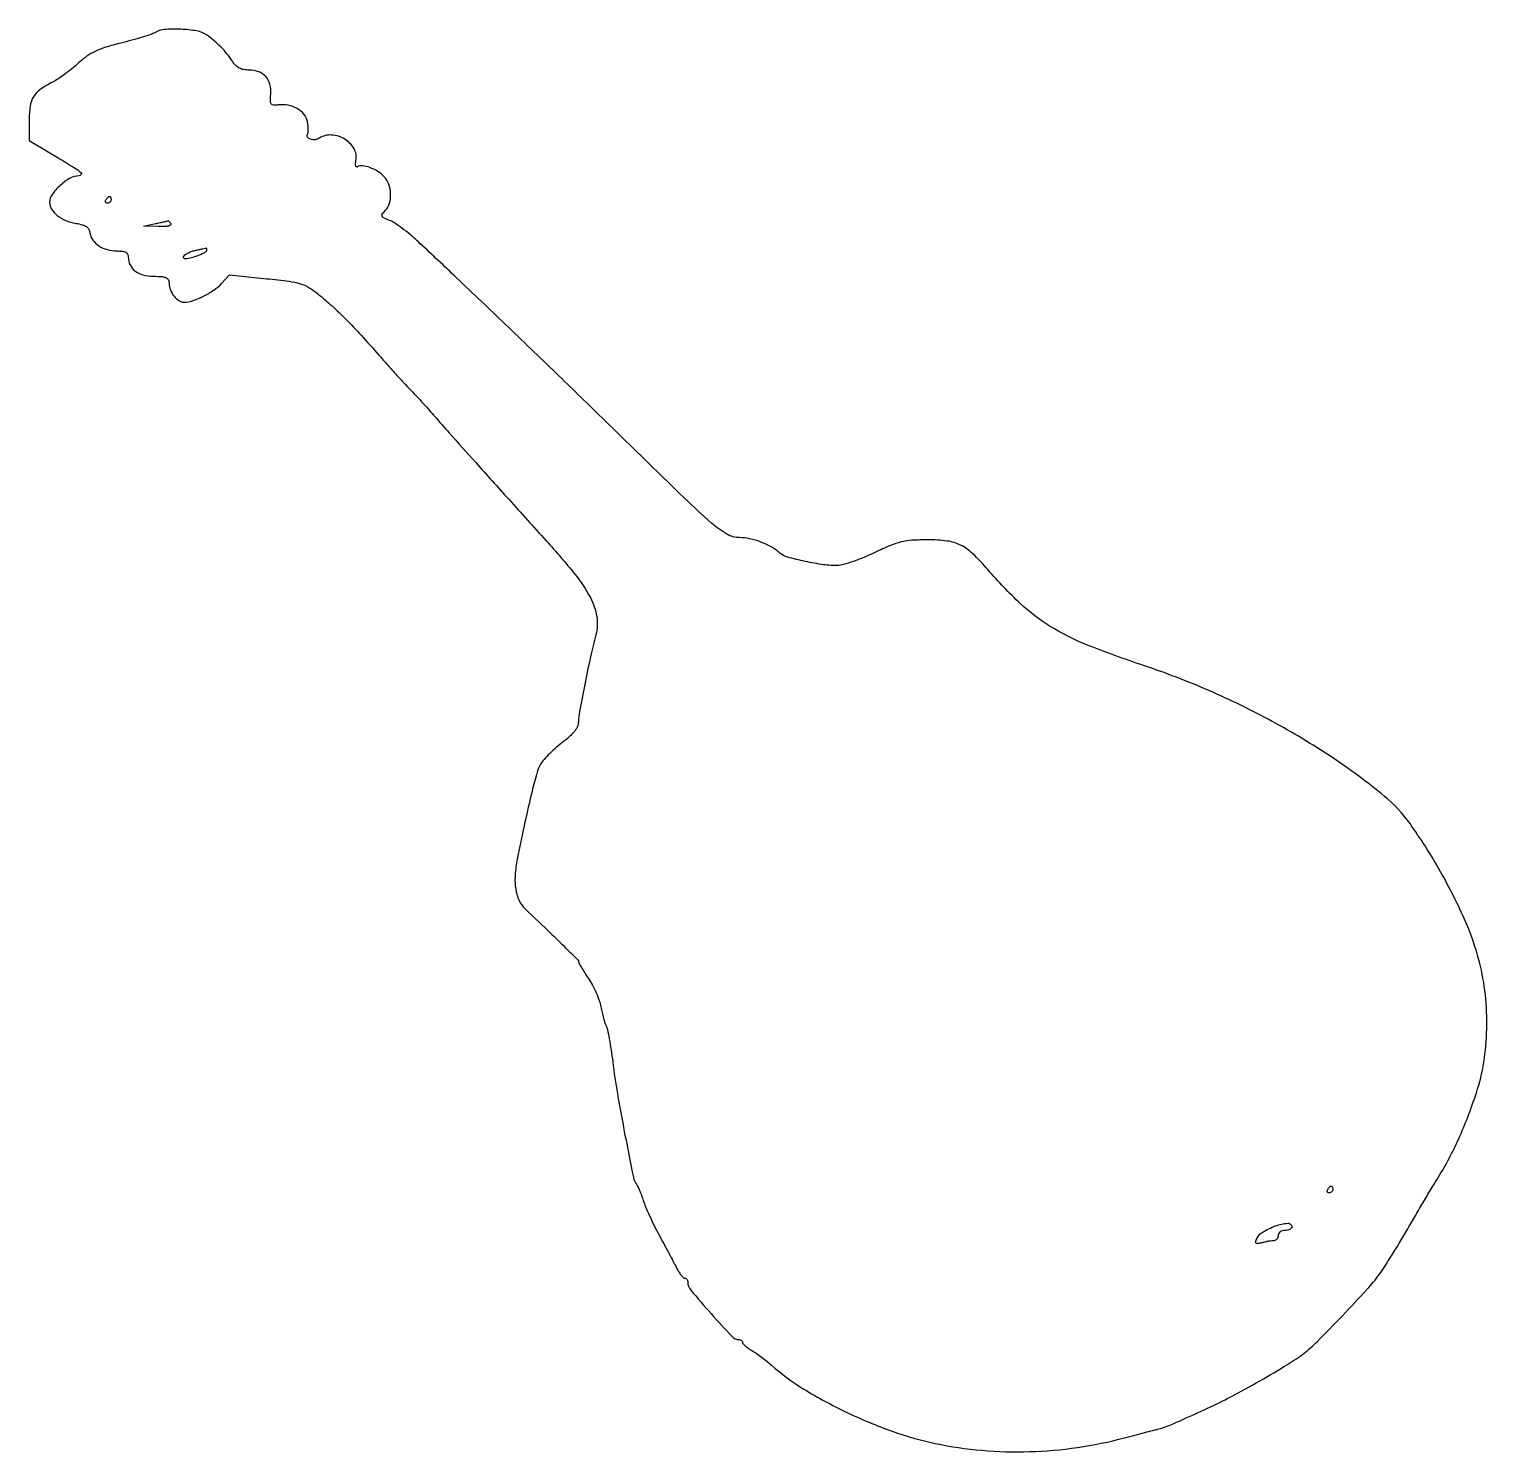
# Model space of a CAD drawing. Extents: x 0 to 427, y 0 to 417.
import ezdxf

# ---------------------------------------------------------------- set-up
doc = ezdxf.new("R2010")
doc.units = 0

msp = doc.modelspace()

# ---------------------------------------------------------------- linework, layer by layer
for points in [[(36.799874, 415.947812, -0.051667), (35.705442, 415.452926, -0.006155), (33.167875, 414.642544, -0.007292), (30.116725, 413.757826, -0.005927), (26.823031, 412.896484, 0.013596), (22.410287, 411.669901, 0.036079), (19.360999, 410.485661, 0.04423), (16.887567, 409.033224, 0.031346), (14.387516, 407.003081, -0.015356), (12.548928, 405.409922, -0.012024), (10.462085, 403.792835, -0.012201), (8.445775, 402.381209, -0.028933), (6.864359, 401.457721, 0.035576), (3.260342, 399.288465, 0.102759), (1.27756, 397.173114, 0.102329), (0.296645, 394.437696, 0.035106), (0, 390.217881), (0, 384.352135), (8.682772, 379.176068, -0.004318), (13.287135, 376.377084, -0.040861), (15.142806, 375.005469, -0.358536), (15.24796, 374.370366, -0.267725), (14.605848, 374, 0.129402), (12.020964, 373.319629, 0.054938), (9.092249, 371.208774, 0.055145), (6.741717, 368.562806, 0.15527), (6, 366.231911, 0.142166), (6.577611, 364.241503, 0.083963), (8.24478, 362.387591, 0.07088), (10.747472, 360.923476, 0.056956), (13.753274, 360.078586, -0.027104), (15.618767, 359.672342, -0.085224), (16.774893, 359.129964, -0.120175), (17.459983, 358.353416, -0.085644), (17.818398, 357.245332, 0.122234), (18.6445, 355.208, 0.089342), (20.414306, 353.512013, 0.079149), (22.884266, 352.385441, 0.067591), (25.722506, 352, -0.027222), (27.307794, 351.913627, -0.094674), (28.284257, 351.614088, -0.152671), (28.823927, 351.070043, -0.115557), (29.031803, 350.25, 0.104568), (29.572017, 347.906407, 0.122128), (31.001097, 346.131869, 0.10172), (33.327486, 345.01663, 0.055797), (36.472204, 344.596542, -0.014545), (38.939134, 344.472078, -0.088103), (40.173121, 344.15008, -0.177863), (40.7945, 343.531618, -0.105307), (41.031553, 342.5, 0.088954), (41.410863, 340.563922, 0.075009), (42.451057, 338.749896, 0.081149), (43.881119, 337.44812, 0.145139), (45.392361, 337, 0.082153), (47.86886, 337.409669, 0.033266), (51.038043, 338.728645, 0.033258), (54.116952, 340.521814, 0.057442), (56.364511, 342.448306), (58.727524, 344.998039), (69.613762, 343.874245, -0.006512), (76.172046, 343.110779, -0.040508), (79.480071, 342.40609, -0.064847), (81.922707, 341.314186, -0.032708), (84.68278, 339.363357, -0.014457), (88.748164, 335.871992, -0.012341), (92.830837, 331.966863, -0.010533), (97.283834, 327.2993, -0.005929), (102.5, 321.458373, 0.002724), (105.053769, 318.561567, 0.002354), (107.765625, 315.547702, 0.002369), (110.249576, 312.839032, 0.006896), (112, 310.999856, -0.005228), (113.586197, 309.344322, -0.00297), (115.472574, 307.309735, -0.002965), (117.348695, 305.237408, -0.004888), (118.906634, 303.461253, 0.004336), (123.078221, 298.694756, 0.000795), (130.876448, 289.966806, 0.000801), (140.530075, 279.231432, 0.000547), (151.536265, 267.058102, -0.013594), (159.928847, 257.274076, -0.049273), (164.43988, 250.438736, -0.080868), (166.308307, 244.865807, -0.105063), (166.054576, 239.5, 0.009764), (164.510359, 233.109061, 0.004843), (162.78909, 224.948157, 0.003213), (161.256413, 217.053586, 0.040766), (160.943051, 214.04682, -0.098547), (160.632655, 212.651009, -0.063471), (159.774839, 211.22658, -0.044919), (158.279993, 209.649381, -0.017891), (155.973056, 207.758364, 0.019402), (153.990682, 206.123353, 0.018197), (152.096634, 204.305564, 0.018518), (150.536309, 202.570828, 0.057666), (149.675897, 201.258364, 0.049199), (148.624628, 198.521661, 0.007827), (147.186473, 192.954098, 0.006658), (145.39237, 185.072395, 0.002397), (143.043262, 173.81418, 0.033261), (142.39579, 169.026233, 0.055975), (142.573612, 164.979681, 0.068534), (143.560721, 161.702953, 0.09549), (145.335414, 159.216323, -0.000942), (153.162043, 151.741341, -0.004293), (157.670565, 147.344203, -0.002117), (160.763091, 144.249742, -0.197731), (161, 143.674096, 0.130308), (161.09988, 143.297358, 0.004721), (161.854803, 142.00225, 0.008374), (162.794999, 140.482235, 0.005746), (163.909967, 138.788511, -0.026302), (165.077158, 136.846122, -0.019015), (166.177118, 134.57175, -0.019291), (167.058759, 132.324477, -0.039091), (167.541592, 130.488379, 0.011469), (167.878169, 128.844377, 0.011167), (168.292463, 127.202781, 0.011131), (168.720565, 125.777579, 0.0403), (169.084356, 124.904066, -0.067318), (169.46001, 123.844616, -0.006506), (169.985235, 121.161368, -0.008173), (170.519686, 117.930581, -0.006372), (170.998139, 114.404066, 0.012089), (172.370978, 105.086253, 0.005477), (174.596471, 92.95357, 0.001915), (177.052612, 80.595839, 0.110998), (177.991369, 78.5, -0.053141), (178.353045, 77.891163, -0.009806), (178.874303, 76.692624, -0.010427), (179.429619, 75.259925, -0.009329), (179.946739, 73.751484, 0.021853), (180.638439, 71.88731, 0.007631), (181.790292, 69.267722, 0.007562), (183.147251, 66.419776, 0.008756), (184.527187, 63.751484, -0.00097), (185.9406, 61.119722, -0.000866), (187.398158, 58.381686, -0.000869), (188.699281, 55.916932, -0.002704), (189.564066, 54.25, 0.020143), (190.265964, 53.005234, 0.027894), (190.999416, 51.954688, 0.027253), (191.674094, 51.18507, 0.201811), (192.113941, 51, -0.128578), (192.451848, 50.911644, -0.100725), (192.73972, 50.663066, -0.089131), (192.933284, 50.29122, -0.075684), (193, 49.852992, 0.176422), (193.848921, 47.521938, 0.007179), (199.798711, 40.639689, 0.00653), (205.979816, 33.874036, 0.207258), (207.997812, 33, -0.076729), (208.380688, 32.940896, -0.089683), (208.705607, 32.769585, -0.100762), (208.922818, 32.514749, -0.126928), (209, 32.215608, 0.189007), (209.156015, 31.817628, 0.025836), (209.807812, 31.183164, 0.026737), (210.6968, 30.483477, 0.019653), (211.75, 29.802392, -0.01764), (213.017487, 28.989947, -0.008679), (214.573437, 27.872909, -0.0086), (216.150806, 26.655757, -0.012392), (217.5, 25.521223, 0.043932), (226.993834, 18.509132, 0.025636), (239.440657, 11.756304, 0.025259), (252.898642, 6.140346, 0.034568), (265.528434, 2.567169, 0.030151), (279.175934, 0.555934, 0.029053), (293.137652, 0.165696, 0.028818), (307.162878, 1.39979, 0.028537), (321, 4.239911, -0.000715), (324.018124, 5.036562, -0.000837), (326.884375, 5.783615, -0.000737), (329.309696, 6.407597, -0.005127), (330.5, 6.698996, 0.025096), (332.412533, 7.248986, 0.016488), (334.554713, 8.063072, 0.00736), (337.895931, 9.518703, 0.00087), (345.266641, 12.875221, 0.014896), (352.120717, 16.261292, 0.007329), (360.640474, 20.952258, 0.006866), (368.689935, 25.686879, 0.026523), (373.477337, 28.95127, 0.034168), (377.379716, 32.372518, 0.00488), (384.811187, 39.991645, 0.00516), (392.085638, 47.755738, 0.029549), (395.648349, 52.130477, 0.013052), (397.222301, 54.439701, 0.004001), (399.479596, 58.007078, 0.004001), (401.943466, 62.042417, 0.004371), (404.269807, 66, -0.001568), (406.593204, 70.003777, -0.001369), (409.048476, 74.178125, -0.001377), (411.288553, 77.939184, -0.004093), (412.851973, 80.5, 0.01667), (416.057821, 86.060816, 0.01624), (418.915794, 91.870824, 0.015215), (421.550117, 98.202956, 0.01131), (424.084422, 105.340177, 0.040719), (426.239554, 114.255525, 0.033114), (427.119067, 124.046768, 0.032589), (426.70109, 134.047111, 0.035822), (424.978959, 143.590037, 0.042982), (420.512676, 156.375857, 0.02456), (413.084533, 170.95995, 0.024269), (404.633457, 184.181945, 0.066749), (397.100046, 192.259571, 0.025472), (381.574385, 203.723136, 0.022028), (364.208507, 214.157081, 0.02163), (345.63861, 223.21292, 0.022166), (326.504844, 230.54964, -0.014144), (309.870734, 236.623723, -0.043272), (299.145794, 242.002853, -0.050932), (290.479449, 248.634301, -0.025986), (280.988312, 258.542496, 0.023382), (276.472175, 263.306483, 0.076163), (272.926418, 265.802197, 0.083739), (268.985099, 266.996348, 0.032168), (263.255205, 267.356596, 0.015545), (258.688554, 267.207616, 0.043162), (255.515699, 266.728182, 0.040756), (252.372416, 265.694519, 0.012672), (247.838689, 263.645268, -0.014267), (244.660646, 262.220981, -0.014834), (241.447149, 260.999917, -0.01467), (238.612375, 260.110186, -0.060469), (236.838689, 259.834864, -0.043561), (232.779734, 260.053703, -0.018114), (227.372186, 261.021826, -0.01488), (222.230639, 262.29715, -0.10836), (220, 263.483425, 0.0476), (217.418071, 265.286139, 0.037758), (214.336831, 266.732632, 0.038165), (211.117535, 267.683288, 0.05276), (208.12447, 268, -0.134416), (204.44434, 269.007541, -0.046156), (199.930119, 272.276215, -0.013086), (192.001746, 279.590363, -0.000653), (166.671037, 304.280793, 0.001516), (153.506364, 317.068481, 0.00106), (138.591209, 331.407951, 0.00106), (124.436717, 344.901102, 0.002605), (113.962721, 354.740178, 0.01356), (111.634043, 356.790107, 0.0139), (109.216388, 358.693356, 0.013765), (107.031139, 360.225811, 0.055239), (105.580744, 360.969301, -0.014515), (103.871498, 361.676592, -0.190111), (103.401155, 362.158087, -0.261684), (103.468078, 362.742875, -0.027439), (104.368023, 363.854167, 0.112504), (105.584357, 366.021059, 0.081983), (105.926721, 368.771656, 0.080005), (105.364944, 371.551014, 0.098041), (103.972323, 373.799333, 0.064803), (102.142788, 375.313461, 0.05336), (99.865254, 376.428571, 0.057145), (97.681852, 376.950221, 0.170095), (96.201292, 376.624405, -0.315205), (95.902217, 376.641508, -0.173315), (95.698478, 376.966651, -0.072225), (95.648861, 377.651357, -0.029264), (95.770796, 378.581329, 0.180721), (95.196083, 381.955683, 0.125165), (92.459137, 384.748374, 0.119922), (88.618188, 385.969165, 0.159687), (85.090684, 385.077207, -0.107934), (83.788856, 384.602989, -0.106758), (82.402348, 384.711933, -0.175152), (81.593134, 385.311803, -0.292887), (81.57984, 386.129184, 0.115998), (81.759707, 386.667241, 0.027121), (81.795533, 387.624175, 0.026535), (81.716207, 388.757761, 0.023325), (81.516002, 389.927142, 0.117521), (80.484957, 392.060629, 0.092796), (78.520629, 393.720517, 0.083907), (75.895479, 394.676124, 0.073526), (72.975077, 394.77809, -0.04084), (71.575522, 394.735737, -0.230059), (70.938878, 395.086542, -0.157649), (70.683074, 395.907103, -0.017465), (70.773509, 397.895282, 0.081091), (70.534137, 400.827797, 0.121397), (69.34182, 403.090951, 0.124345), (67.259896, 404.505745, 0.087587), (64.460022, 405, -0.044491), (62.851681, 405.143398, -0.076072), (61.579136, 405.578849, -0.078105), (60.517507, 406.365069, -0.049395), (59.548146, 407.566864, 0.023076), (57.944665, 409.783804, 0.025623), (56.195501, 411.763863, 0.025217), (54.227297, 413.581238, 0.021038), (51.966777, 415.310717, 0.11128), (49.16247, 416.46136, 0.031444), (44.437193, 416.958624, 0.031436), (39.687447, 416.859481, 0.111506)], [(24, 367, -0.105053), (23.918938, 366.618444, -0.099167), (23.688914, 366.29375, -0.09642), (23.345238, 366.076123, -0.093332), (22.940983, 366, -0.108972), (22.586039, 366.078288, -0.182303), (22.3746, 366.29375, -0.161196), (22.343488, 366.6179, -0.082592), (22.5, 367, -0.029505), (22.768994, 367.382774, -0.035638), (23.066025, 367.70625, -0.038439), (23.34829, 367.934461, -0.151918), (23.559017, 368, -0.210953), (23.727648, 367.92554, -0.081139), (23.870461, 367.70625, -0.061769), (23.967655, 367.382849, -0.042167)], [(41.5, 360, -0.387631), (41.425265, 359.602891, -0.1039), (40.789633, 359.305106, -0.048085), (39.566119, 359.138961, -0.017355), (37.809017, 359.131641), (33.5, 359.263282), (37, 360, 0.002335), (38.355193, 360.291872, 0.003565), (39.527976, 360.558976, 0.001297), (40.534658, 360.798572, 0.09207), (40.690983, 360.868359, -0.336135), (40.800175, 360.863437, -0.031805), (41.007412, 360.66758, -0.030563), (41.249306, 360.373855, -0.018564)], [(52, 352.167781, -0.244281), (51.799518, 351.781918, -0.02918), (50.954816, 351.25925, -0.029477), (49.805047, 350.722423, -0.020027), (48.441926, 350.243558, -0.011719), (46.685657, 349.749269, -0.069326), (45.738984, 349.642336, -0.242968), (45.337342, 349.863138, -0.232182), (45.274424, 350.325777, -0.146155), (45.621353, 350.820716, -0.042395), (46.407282, 351.34063, -0.038695), (47.437133, 351.803434, -0.032955), (48.582498, 352.131685, 0.001956), (49.718529, 352.382311, 0.002862), (50.716421, 352.612568, 0.001386), (51.562753, 352.815442, 0.05104), (51.75, 352.881685, -0.337341), (51.845205, 352.861524, -0.093917), (51.926563, 352.720781, -0.055617), (51.982168, 352.478635, -0.028659)], [(382, 77, -0.105053), (381.918938, 76.618444, -0.099167), (381.688914, 76.29375, -0.09642), (381.345238, 76.076123, -0.093332), (380.940983, 76, -0.108972), (380.586039, 76.078288, -0.182303), (380.3746, 76.29375, -0.161196), (380.343488, 76.6179, -0.082592), (380.5, 77, -0.029505), (380.768994, 77.382774, -0.035638), (381.066025, 77.70625, -0.038439), (381.34829, 77.934461, -0.151918), (381.559017, 78, -0.210953), (381.727648, 77.92554, -0.081139), (381.870461, 77.70625, -0.061769), (381.967655, 77.382849, -0.042167)], [(370, 66, -0.191087), (369.848523, 65.618118, -0.088204), (369.4125, 65.29375, -0.068025), (368.765418, 65.073693, -0.048028), (368, 65, 0.072314), (367.230589, 64.888136, 0.08892), (366.583333, 64.5625, 0.10214), (366.153209, 64.075754, 0.130775), (366, 63.5, -0.081769), (365.905507, 62.926057, -0.091236), (365.632812, 62.436614, -0.099467), (365.226804, 62.106791, -0.11881), (364.75, 61.986345, 0.030642), (364.116896, 61.940563, 0.010322), (363.201884, 61.798436, 0.010224), (362.193934, 61.599158, 0.011541), (361.235138, 61.365827, -0.023888), (360.146461, 61.129193, -0.150742), (359.590347, 61.203577, -0.299866), (359.383986, 61.535723, -0.085122), (359.508743, 62.162188, -0.161101), (361.350249, 64.412295, -0.053748), (365.216036, 66.318367, -0.066963), (368.796197, 67.107553, -0.438808)]]:
    msp.add_lwpolyline(points, format="xyb", close=True)

doc.saveas('drawing.dxf')
